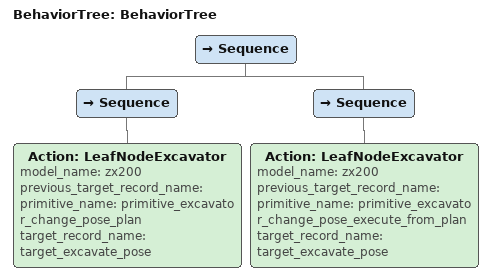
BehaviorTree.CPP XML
<?xml version="1.0"?>
<root main_tree_to_execute="BehaviorTree">
    <BehaviorTree ID="BehaviorTree">
        <Sequence>
            <Sequence>
                <Action  model_name="zx200" ID="LeafNodeExcavator" previous_target_record_name="" primitive_name="primitive_excavator_change_pose_plan" target_record_name="target_excavate_pose"/>
            </Sequence>
            <Sequence>
                <Action  model_name="zx200" ID="LeafNodeExcavator" previous_target_record_name="" primitive_name="primitive_excavator_change_pose_execute_from_plan" target_record_name="target_excavate_pose"/>
            </Sequence>
        </Sequence>
    </BehaviorTree>
</root>
